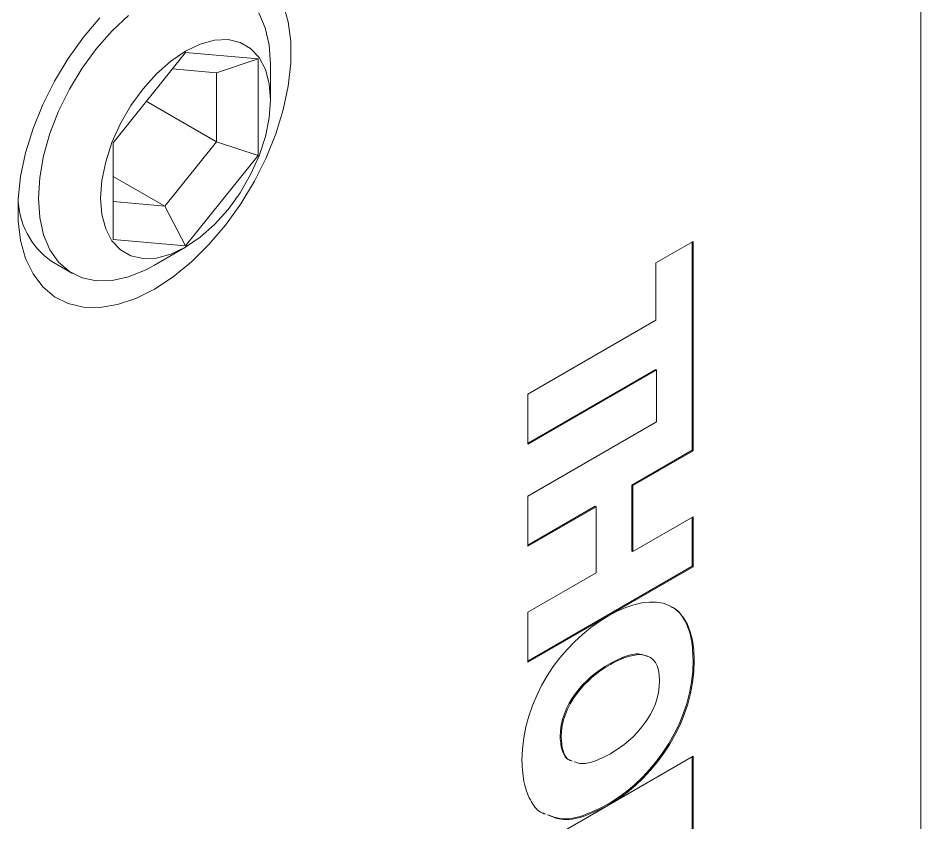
# Model space of a CAD drawing. Header units: inches. Extents: x 0.1 to 10.9, y 0 to 8.5.
# Drawn here: x 10.1398 to 10.448, y 6.8808 to 7.1554 of the extents above; entities that cross this region are included whole.
import ezdxf

# ---------------------------------------------------------------- set-up
doc = ezdxf.new("R2010")
doc.units = ezdxf.units.IN
doc.header["$MEASUREMENT"] = 0

msp = doc.modelspace()

# ---------------------------------------------------------------- linework, layer by layer
at = {"color": 7, "linetype": 'Continuous', "lineweight": 0}
for p, q in [((10.4479522956, 6.3239032579), (10.4479522956, 7.4833912108)), ((10.1721806509, 7.112878785), (10.1969293883, 7.1436659789)), ((10.1969293883, 7.1436659789), (10.2216781256, 7.1414530689)), ((10.2216781256, 7.1414530689), (10.20753599, 7.1367387683)), ((10.2216781256, 7.1414530689), (10.2216781256, 7.1084529648)), ((10.20753599, 7.1367387683), (10.1924455157, 7.1380880841)), ((10.2259207663, 7.1274022412), (10.2259207663, 7.1396483629)), ((10.20753599, 7.1131672654), (10.20753599, 7.1367387683)), ((10.1835455721, 7.1270166389), (10.20753599, 7.1131672654)), ((10.1898583205, 7.0911764126), (10.20753599, 7.1131672654)), ((10.2216781256, 7.1084529648), (10.20753599, 7.1131672654)), ((10.1721806509, 7.0798786809), (10.1721806509, 7.112878785)), ((10.2216781256, 7.1084529648), (10.1969293883, 7.0776657709)), ((10.1721806509, 7.101381514), (10.1898583205, 7.0911764126)), ((10.1721806509, 7.0927570626), (10.1898583205, 7.0911764126)), ((10.1969293883, 7.0776657709), (10.1898583205, 7.0911764126)), ((10.1969293883, 7.0776657709), (10.1721806509, 7.0798786809)), ((10.3574940559, 7.0718928233), (10.3701705497, 7.0792108074)), ((10.3701705497, 7.0792108074), (10.3701705497, 7.0077515548)), ((10.1863292223, 7.0710663662), (10.1969341002, 7.0771904222)), ((10.3698169963, 7.0790067054), (10.3698169963, 7.0079556569)), ((10.1512539942, 7.07237224), (10.158325062, 7.0682901994)), ((10.3574940559, 7.052326888), (10.3574940559, 7.0718928233)), ((10.3137669305, 7.0270837559), (10.3574940559, 7.052326888)), ((10.357305731, 7.035540836), (10.3137669305, 7.0104064215)), ((10.3576592844, 7.035336734), (10.3137669305, 7.0099982174)), ((10.357305731, 7.035540836), (10.3576592844, 7.035336734)), ((10.3576592844, 7.0176129124), (10.3576592844, 7.035336734)), ((10.3137669305, 7.0099982174), (10.3137669305, 7.0270837559)), ((10.3137669305, 6.9922743958), (10.3576592844, 7.0176129124)), ((10.3698169963, 7.0079556569), (10.3492172946, 6.9960637022)), ((10.3701705497, 7.0077515548), (10.349570848, 6.9958596002)), ((10.3698169963, 7.0079556569), (10.3701705497, 7.0077515548)), ((10.3492172946, 6.9960637022), (10.3492172946, 6.973557237)), ((10.3492172946, 6.9960637022), (10.349570848, 6.9958596002)), ((10.349570848, 6.9958596002), (10.349570848, 6.9733531349)), ((10.3137669305, 6.9751904386), (10.3137669305, 6.9922743958)), ((10.336707855, 6.9888421565), (10.3137669305, 6.9755986426)), ((10.3370614084, 6.9886380544), (10.3137669305, 6.9751904386)), ((10.336707855, 6.9888421565), (10.3370614084, 6.9886380544)), ((10.3370614084, 6.9661315892), (10.3370614084, 6.9886380544)), ((10.349570848, 6.9733531349), (10.3701705497, 6.9852450896)), ((10.3698169963, 6.9850409876), (10.3698169963, 6.9683631261)), ((10.3701705497, 6.9852450896), (10.3701705497, 6.9681590241)), ((10.3492172946, 6.973557237), (10.349570848, 6.9733531349)), ((10.3698169963, 6.9683631261), (10.3137669305, 6.9360061119)), ((10.3698169963, 6.9683631261), (10.3701705497, 6.9681590241)), ((10.3701705497, 6.9681590241), (10.3137669305, 6.9355979078)), ((10.3137669305, 6.9526839734), (10.3370614084, 6.9661315892)), ((10.3137669305, 6.9355979078), (10.3137669305, 6.9526839734)), ((10.3412605085, 6.9513971), (10.3412608733, 6.9513968893)), ((10.3137669305, 6.8709499958), (10.3701705497, 6.903511112)), ((10.3701705497, 6.903511112), (10.3701705497, 6.8700737182)), ((10.3698169963, 6.90330701), (10.3698169963, 6.8702778202)), ((10.3415608567, 6.8874449996), (10.3415608567, 6.8874487353)), ((10.3415608567, 6.8874487353), (10.3419144101, 6.8872446333)), ((10.3415608567, 6.8874449996), (10.3419144101, 6.8872408976)), ((10.3419144101, 6.8872408976), (10.3419144101, 6.8872446333)), ((10.3194234639, 6.8839718911), (10.3187525646, 6.8841882029))]:
    msp.add_line(p, q, dxfattribs=at)
at = {"color": 7, "linetype": 'Continuous', "lineweight": 0, "flags": 128}
for points in [[(10.2302972063, 7.1602220574), (10.2320157084, 7.1541314872), (10.2328830378, 7.1473452959), (10.2328830378, 7.1399898974), (10.2320157084, 7.1322023089), (10.2302972063, 7.1241275985), (10.227759544, 7.1159161826), (10.2244499933, 7.1077210245), (10.2204302049, 7.0996947844), (10.2157750598, 7.091986976), (10.2105712746, 7.0847411812), (10.204915786, 7.0780923754), (10.1989139449, 7.0721644133), (10.1926775544, 7.0670677217), (10.1863227866, 7.0628972422), (10.1799680187, 7.0597306629), (10.1737316282, 7.0576269713), (10.1677297871, 7.0566253552), (10.1620742985, 7.0567444728), (10.1568705133, 7.0579821051), (10.1522153682, 7.0603151974), (10.1481955798, 7.0637002885), (10.1448860291, 7.0680743208), (10.1423483668, 7.0733558141), (10.1406298647, 7.0794463843), (10.1397625353, 7.0862325756), (10.1397625353, 7.0935879741), (10.1406298647, 7.1013755625), (10.1423483668, 7.109450273), (10.1448860291, 7.1176616889), (10.1481955798, 7.125856847), (10.1522153682, 7.1338830871), (10.1568705133, 7.1415908955), (10.1620742985, 7.1488366903), (10.1677297871, 7.1554854961)], [(10.1863292223, 7.0710663662), (10.1833636258, 7.0694822231), (10.1775114071, 7.0671224026), (10.1718560201, 7.0658720505), (10.1665237967, 7.0657590973), (10.16163385, 7.0667860665), (10.1572954134, 7.0689300171), (10.1536054003, 7.0721430569), (10.1506462396, 7.0763534118), (10.1484840339, 7.0814670296), (10.1471670835, 7.0873696803), (10.1467248068, 7.0939295086), (10.1471670835, 7.1009999787), (10.1484840339, 7.1084231481), (10.1506462396, 7.1160331953), (10.1536054003, 7.1236601245), (10.1572954134, 7.1311335627), (10.16163385, 7.1382865656), (10.1665237967, 7.144959347), (10.1718560201, 7.151002848), (10.1775114071, 7.1562820667)], [(10.2219993335, 7.1572244596), (10.2241615392, 7.1521108419), (10.2254784896, 7.1462081912), (10.2259207663, 7.1396483629), (10.2259207663, 7.1396483629)], [(10.2259207663, 7.1274022412), (10.2254803221, 7.132961402), (10.2241723723, 7.1378431244), (10.2220366581, 7.1418990799), (10.2191380723, 7.1450060303), (10.2155646869, 7.1470695724), (10.2114250773, 7.1480270066), (10.2068450235, 7.1478492417), (10.2019636882, 7.146541679), (10.1969293883, 7.1441440482), (10.1918950883, 7.1407292), (10.187013753, 7.1364008929), (10.1824336993, 7.1312906403), (10.1782940897, 7.1255537146), (10.1747207042, 7.1193644295), (10.1718221184, 7.1129108432), (10.1696864043, 7.1063890446), (10.1683784544, 7.0999971954), (10.1679380102, 7.0939295086), (10.1683784544, 7.0883703478), (10.1696864043, 7.0834886254), (10.1718221184, 7.0794326699), (10.1747207042, 7.0763257195), (10.1782940897, 7.0742621774), (10.1824336993, 7.0733047432), (10.187013753, 7.0734825081), (10.1918950883, 7.0747900708), (10.1969293883, 7.0771877016), (10.2019636882, 7.0806025498), (10.2068450235, 7.0849308569), (10.2114250773, 7.0900411095), (10.2155646869, 7.0957780352), (10.2191380723, 7.1019673203), (10.2220366581, 7.1084209066), (10.2241723723, 7.1149427052), (10.2254803221, 7.1213345544), (10.2259207663, 7.1274022412)]]:
    msp.add_lwpolyline(points, dxfattribs=at)
at = {"color": 7, "linetype": 'Continuous', "lineweight": 0}
msp.add_arc((10.166249564, 7.0941612592), 0.0264504908682945, 179.9566426092, 235.4635970131, dxfattribs=at)
for points in [[(10.34126087333798, 6.95139688934762), (10.35753836979897, 6.960770001300562), (10.37051235800909, 6.956675869810568), (10.37054905814822, 6.936161588803394)], [(10.31177118096758, 6.902102803264881), (10.31180384039887, 6.922775372023959), (10.3248770756926, 6.941958204520804), (10.34126087353836, 6.951397349252288)], [(10.35873965962032, 6.929322331821274), (10.35873965962032, 6.940346024951415), (10.35034176208271, 6.939722497173541), (10.34194386454511, 6.934874494117729)], [(10.34159031115451, 6.935078596145685), (10.33319332648147, 6.930231120075367), (10.32479405964702, 6.921157851263374), (10.32479405964702, 6.910134158133231)], [(10.34194386454511, 6.934874494117729), (10.33354687987207, 6.930027018047411), (10.32514761303762, 6.920953749235418), (10.32514761303762, 6.909930056105276)], [(10.37019550475763, 6.93636569083135), (10.37022837724426, 6.916046432337133), (10.35759051404461, 6.897103763249737), (10.3415608567422, 6.887448735315429)], [(10.37054905814822, 6.936161588803394), (10.37058193063485, 6.915842330309178), (10.3579440674352, 6.896899661221782), (10.34191441013279, 6.887244633287474)], [(10.34194386454511, 6.904378684372719), (10.35034176208271, 6.909226687428532), (10.35873965962032, 6.918297584548829), (10.35873965962032, 6.929322331821274)]]:
    msp.add_open_spline(points, degree=3, dxfattribs=at)
for points, knots in [([(10.36253264292216, 6.954479482538339), (10.3628453952636, 6.954382795961603), (10.36483360535067, 6.953768145960046), (10.36728106769681, 6.950300569528525), (10.36978992106116, 6.944426356495222), (10.37005602870221, 6.939137670722718), (10.37019550475763, 6.93636569083135)], [0, 0, 0, 0, 0.0547613116213645, 0.3481252662939351, 0.6583303052491174, 1, 1, 1, 1]), ([(10.35466094168771, 6.937583847386813), (10.3537923916769, 6.937929859149555), (10.35158617638499, 6.938808768173383), (10.34697154272948, 6.937820730679351), (10.34341278787895, 6.936007282505533), (10.34159031115451, 6.935078596145685)], [0, 0, 0, 0, 0.2405762587283904, 0.6110909150605424, 1, 1, 1, 1]), ([(10.32479405964702, 6.910134158133231), (10.32495145559234, 6.908379194557089), (10.32524764340583, 6.905076702721464), (10.32692602202826, 6.902482745297708), (10.32829782493345, 6.902133290839629), (10.3285189315685, 6.90207696591202)], [0, 0, 0, 0, 0.4875102145522384, 0.9173971045493798, 1, 1, 1, 1]), ([(10.32514761303762, 6.909930056105276), (10.32530500898294, 6.908175092529134), (10.32560119679643, 6.904872600693508), (10.32727957541885, 6.902278643269752), (10.32865137832404, 6.901929188811673), (10.32887248495909, 6.901872863884064)], [0, 0, 0, 0, 0.4875102145522384, 0.9173971045493798, 1, 1, 1, 1]), ([(10.32963996564273, 6.901643300100383), (10.33026621980177, 6.901405774723571), (10.33223929532272, 6.900657427587146), (10.33657104215257, 6.901656377470586), (10.34012427091069, 6.903456730891263), (10.34194386454511, 6.904378684372719)], [0, 0, 0, 0, 0.1849170527649668, 0.5825994206204868, 1, 1, 1, 1]), ([(10.31977701732566, 6.883767789087617), (10.31942105826274, 6.883867837617354), (10.31733923494891, 6.884452970525658), (10.31477743688573, 6.887951399601008), (10.3121895627711, 6.893899322824783), (10.31191509984479, 6.899280893506342), (10.31177118096758, 6.902102803264881)], [0, 0, 0, 0, 0.0601598535568886, 0.3518443516110992, 0.6601295685832997, 1, 1, 1, 1]), ([(10.34191441013249, 6.887240897577431), (10.33892171478684, 6.88569231315816), (10.33312680262589, 6.882693708339746), (10.32561002306512, 6.881378607037905), (10.32200892260132, 6.882900724366053), (10.32053823015752, 6.883522358356993)], [0, 0, 0, 0, 0.3871845560426662, 0.7497256597158686, 1, 1, 1, 1]), ([(10.3415608567419, 6.887444999605387), (10.33857070716068, 6.88590231057188), (10.33278072449625, 6.882915121296554), (10.3255457221236, 6.881584436861742), (10.322175808314, 6.882973815396483), (10.32094441800766, 6.883481504125685)], [0, 0, 0, 0, 0.4039561470312521, 0.7822013665129566, 1, 1, 1, 1])]:
    msp.add_open_spline(points, degree=3, knots=knots, dxfattribs=at)

doc.saveas('drawing.dxf')
